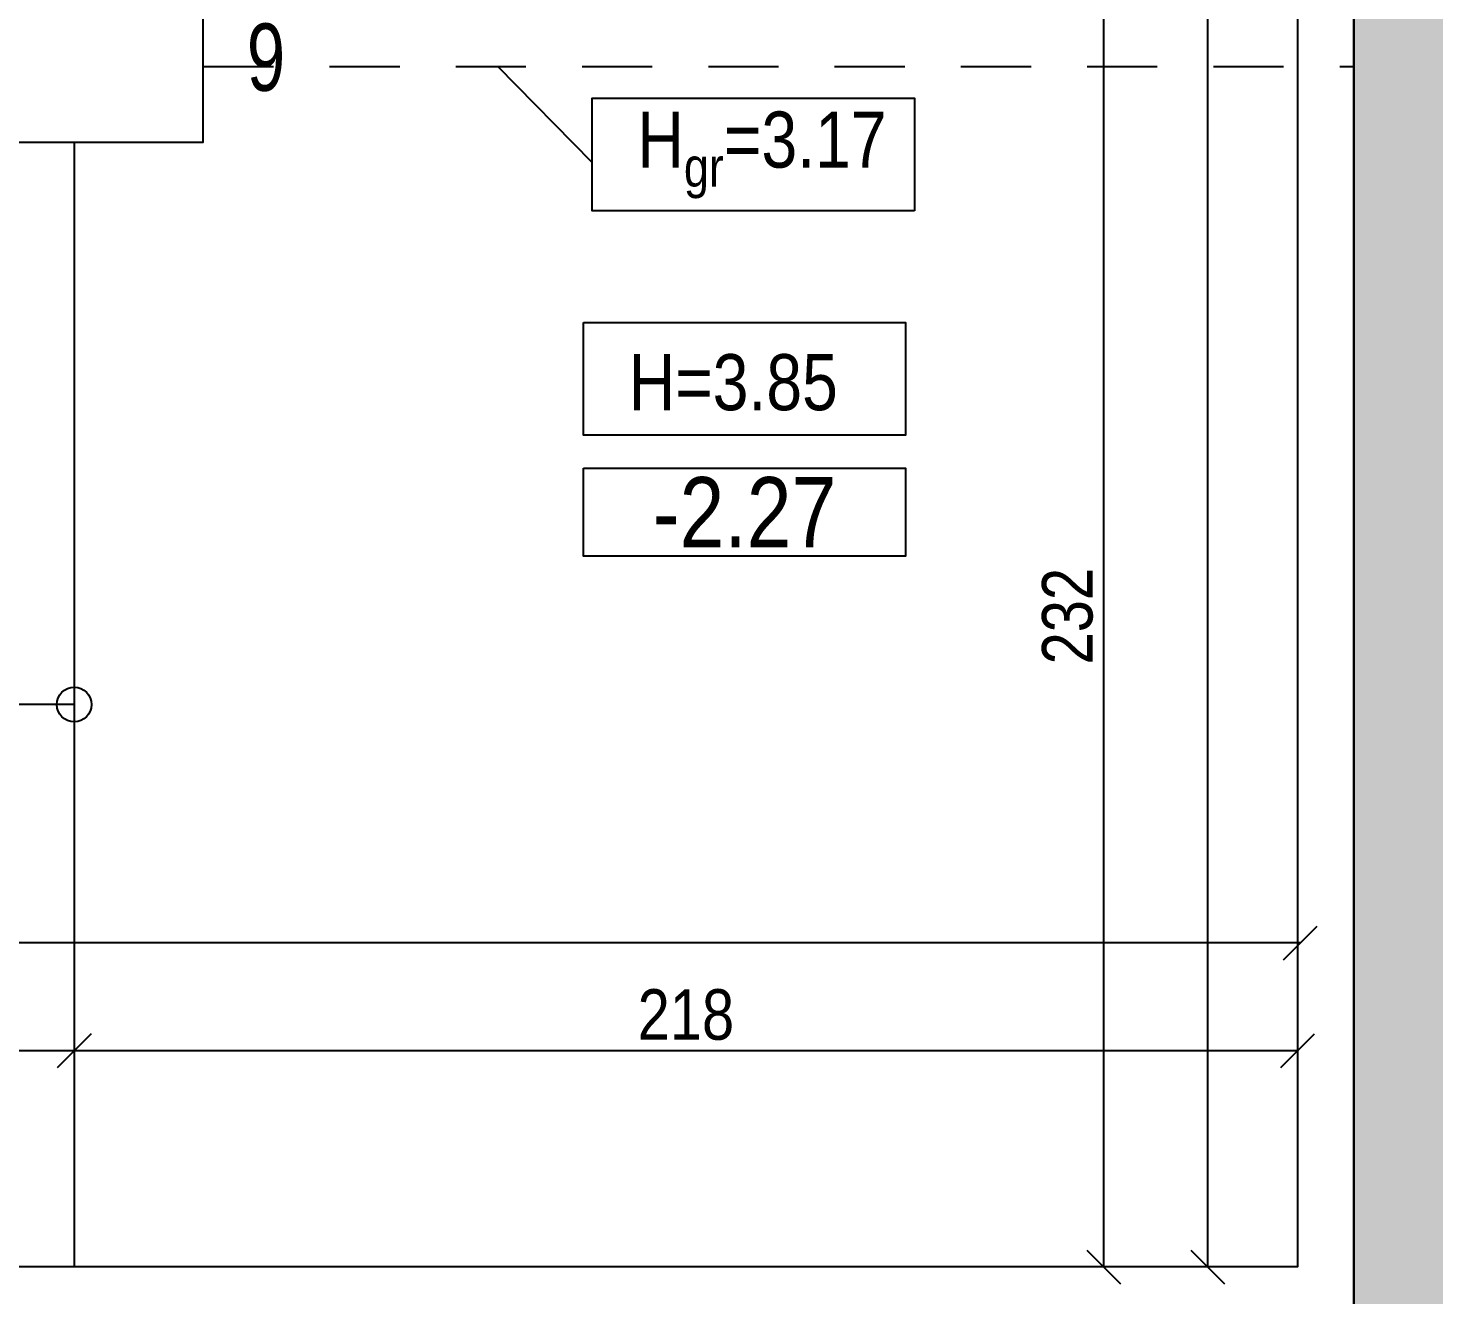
# Model space of a CAD drawing. Header units: metres. Extents: x 493 to 630, y -132 to -15.
# Drawn here: x 551.428 to 553.933, y -91.527 to -89.269 of the extents above; entities that cross this region are included whole.
import ezdxf
from ezdxf.enums import TextEntityAlignment as Align

# ---------------------------------------------------------------- set-up
doc = ezdxf.new("R2010")
doc.units = ezdxf.units.M
doc.header["$MEASUREMENT"] = 0
doc.header["$PDMODE"] = 3
doc.linetypes.add('HIDDEN', pattern=[0.375, 0.25, -0.125])
for name, color, linetype in [('a_caramida', 2, 'Continuous'), ('a_cote_50', 9, 'Continuous'), ('a_cote_nivel', 9, 'Continuous'), ('a_grinzi', 253, 'HIDDEN'), ('a_indicatii', 7, 'Continuous'), ('a_indicatii_text', 7, 'Continuous'), ('a_pereti_hasuri', 253, 'Continuous'), ('a_scari', 3, 'Continuous'), ('a_text', 7, 'Continuous'), ('a_vederi', 74, 'Continuous')]:
    doc.layers.add(name, color=color, linetype=linetype)
doc.styles.add('ROMANS', font='ROMANS.shx', dxfattribs={"width": 0.75})
doc.styles.get("Standard").update_dxf_attribs({"font": 'ARIALN.TTF'})
doc.styles.add('Swiss Condensed Light', font='swisscl.ttf')
doc.dimstyles.new('50 cote', dxfattribs={"dimtxt": 0.09, "dimasz": 0.06, "dimexe": 0, "dimexo": 0, "dimgap": 0.018, "dimtad": 1, "dimdec": 1, "dimlfac": 100, "dimrnd": 0.5, "dimdsep": 46, "dimtxsty": 'Standard', "dimblk": 'OBLIQUE', "dimcen": 0.00045, "dimclrd": 256, "dimclrt": 4, "dimadec": 1, "dimazin": 0, "dimtfac": 1, "dimtdec": 1, "dimtix": 1, "dimtofl": 0, "dimtmove": 0, "dimatfit": 3, "dimldrblk": 'OBLIQUE', "dimfxl": 0, "dimtolj": 1, "dimtzin": 0, "dimarcsym": 0})

# ---------------------------------------------------------------- blocks, each defined once
blk = doc.blocks.new('_Oblique')
at = {"color": 0, "linetype": 'ByBlock', "lineweight": -2}
blk.add_line((-0.5, -0.5), (0.5, 0.5), dxfattribs=at)
blk = doc.blocks.new('*D945')
at = {"layer": 'a_cote_50', "lineweight": -2, "ltscale": 0.3}
blk.add_line((553.3445, -89.1571), (553.3445, -91.4771), dxfattribs=at)
at = {"layer": 'Defpoints', "color": 0, "ltscale": 0.3}
for p in [(553.6853, -89.1571), (553.3445, -91.4771), (553.6853, -91.4771)]:
    blk.add_point(p, dxfattribs=at)
at = {"layer": 'a_cote_50', "lineweight": -2, "ltscale": 0.3, "xscale": 0.06, "yscale": 0.06, "zscale": 0.06}
for p, rotation in [((553.3445, -89.1571), 90), ((553.3445, -91.4771), 270)]:
    blk.add_blockref('_Oblique', p, dxfattribs=dict(at, rotation=rotation))
at = {"layer": 'a_cote_50', "color": 4, "ltscale": 0.3, "insert": (553.2805, -90.3171), "char_height": 0.09, "attachment_point": 5, "rotation": 90}
blk.add_mtext('\\A1;232', dxfattribs=at)
blk = doc.blocks.new('*D948')
at = {"layer": 'a_cote_50', "lineweight": -2, "ltscale": 0.3}
blk.add_line((553.53, -84.5971), (553.53, -91.4771), dxfattribs=at)
at = {"layer": 'Defpoints', "color": 0, "ltscale": 0.3}
for p in [(553.6903, -84.5971), (553.53, -91.4771), (553.6853, -91.4771)]:
    blk.add_point(p, dxfattribs=at)
at = {"layer": 'a_cote_50', "lineweight": -2, "ltscale": 0.3, "xscale": 0.06, "yscale": 0.06, "zscale": 0.06}
for p, rotation in [((553.53, -84.5971), 90), ((553.53, -91.4771), 270)]:
    blk.add_blockref('_Oblique', p, dxfattribs=dict(at, rotation=rotation))
at = {"layer": 'a_cote_50', "color": 4, "ltscale": 0.3, "insert": (553.466, -88.0371), "char_height": 0.09, "attachment_point": 5, "rotation": 90}
blk.add_mtext('\\A1;688', dxfattribs=at)
blk = doc.blocks.new('COTE_NIVEL_DRAFT')
at = {"layer": 'a_cote_nivel'}
blk.add_lwpolyline([(-27.5, -2.5), (27.5, -2.5), (27.5, -17.5), (-27.5, -17.5)], close=True, dxfattribs=at)
blk = doc.blocks.new('cota nivel')
at = {"layer": 'a_cote_nivel', "xscale": 1.272727272727934, "yscale": 1.272727272727934, "zscale": 1.272727272727934}
blk.add_blockref('COTE_NIVEL_DRAFT', (0, 12.73), dxfattribs=at)
at = {"layer": 'a_cote_nivel', "style": 'ROMANS', "width": 0.6}
blk.add_attdef('COTA', text='', height=15.27, dxfattribs=at).set_placement((0, 0), align=Align.MIDDLE_CENTER)
blk = doc.blocks.new('*D954')
at = {"layer": 'a_cote_50', "lineweight": -2, "ltscale": 0.3}
blk.add_line((553.6903, -91.0917), (551.5103, -91.0917), dxfattribs=at)
at = {"layer": 'Defpoints', "color": 0, "ltscale": 0.3}
for p in [(551.5103, -91.0917), (551.5103, -91.4771), (553.6903, -91.4771)]:
    blk.add_point(p, dxfattribs=at)
at = {"layer": 'a_cote_50', "lineweight": -2, "ltscale": 0.3, "xscale": 0.06, "yscale": 0.06, "zscale": 0.06, "rotation": 180}
blk.add_blockref('_Oblique', (551.5103, -91.0917), dxfattribs=at)
at = {"layer": 'a_cote_50', "lineweight": -2, "ltscale": 0.3, "xscale": 0.06, "yscale": 0.06, "zscale": 0.06}
blk.add_blockref('_Oblique', (553.6903, -91.0917), dxfattribs=at)
at = {"layer": 'a_cote_50', "color": 4, "ltscale": 0.3, "insert": (552.6003, -91.0278), "char_height": 0.09, "attachment_point": 5}
blk.add_mtext('\\A1;218', dxfattribs=at)
blk = doc.blocks.new('*D955')
at = {"layer": 'a_cote_50', "lineweight": -2, "ltscale": 0.3}
blk.add_line((551.5103, -91.0917), (550.3403, -91.0917), dxfattribs=at)
at = {"layer": 'Defpoints', "color": 0, "ltscale": 0.3}
for p in [(550.3403, -91.0917), (550.3403, -91.1), (551.5103, -91.4771)]:
    blk.add_point(p, dxfattribs=at)
at = {"layer": 'a_cote_50', "lineweight": -2, "ltscale": 0.3, "xscale": 0.06, "yscale": 0.06, "zscale": 0.06, "rotation": 180}
blk.add_blockref('_Oblique', (550.3403, -91.0917), dxfattribs=at)
at = {"layer": 'a_cote_50', "lineweight": -2, "ltscale": 0.3, "xscale": 0.06, "yscale": 0.06, "zscale": 0.06}
blk.add_blockref('_Oblique', (551.5103, -91.0917), dxfattribs=at)
at = {"layer": 'a_cote_50', "color": 4, "ltscale": 0.3, "insert": (550.9253, -91.0285), "char_height": 0.09, "attachment_point": 5}
blk.add_mtext('\\A1;117', dxfattribs=at)
blk = doc.blocks.new('*D958')
at = {"layer": 'a_cote_50', "lineweight": -2, "ltscale": 0.3}
blk.add_line((553.6953, -90.8996), (548.2953, -90.8996), dxfattribs=at)
at = {"layer": 'Defpoints', "color": 0, "ltscale": 0.3}
for p in [(548.2953, -90.8996), (548.2953, -91.4771), (553.6953, -91.4771)]:
    blk.add_point(p, dxfattribs=at)
at = {"layer": 'a_cote_50', "lineweight": -2, "ltscale": 0.3, "xscale": 0.06, "yscale": 0.06, "zscale": 0.06, "rotation": 180}
blk.add_blockref('_Oblique', (548.2953, -90.8996), dxfattribs=at)
at = {"layer": 'a_cote_50', "lineweight": -2, "ltscale": 0.3, "xscale": 0.06, "yscale": 0.06, "zscale": 0.06}
blk.add_blockref('_Oblique', (553.6953, -90.8996), dxfattribs=at)
at = {"layer": 'a_cote_50', "color": 4, "ltscale": 0.3, "insert": (550.9953, -90.8356), "char_height": 0.09, "attachment_point": 5}
blk.add_mtext('\\A1;540', dxfattribs=at)

msp = doc.modelspace()

# ---------------------------------------------------------------- hatches: boundary and pattern name
at = {"layer": 'a_pereti_hasuri', "ltscale": 0.3}
h = msp.add_hatch(dxfattribs=at)
h.set_pattern_fill('ANSI33', color=256, scale=0.25, style=0)
h.set_pattern_definition([(45, (-4876.954644, 8292.469365), (-0.04419417382, 0.04419417382), []), (45, (-4876.91045, 8292.469365), (-0.04419417382, 0.04419417382), [0.03125, -0.015625])])
h.paths.add_polyline_path([(553.4293, -92.7946), (553.4293, -91.8771), (553.7903, -91.8771), (553.7903, -84.5971), (553.0553, -84.5971), (553.0553, -84.0896), (553.7853, -84.0896), (553.7853, -82.3896), (553.8353, -82.3896), (553.8353, -82.0846), (554.2605, -82.0846), (554.2605, -82.3846), (554.4755, -82.3846), (554.4755, -82.7846), (554.6355, -82.7846), (554.6355, -82.9846), (554.6355, -83.0596), (554.2203, -83.0596), (554.2203, -85.6896), (554.0953, -85.6896), (554.0953, -89.3896), (554.2153, -89.3896), (554.2153, -91.7096), (554.6203, -91.7096), (554.6203, -92.0096), (554.6203, -92.2996), (554.6203, -92.7946)])

# ---------------------------------------------------------------- linework, layer by layer
at = {"layer": 'a_caramida', "ltscale": 0.3}
msp.add_lwpolyline([(554.0953, -85.6896), (554.0953, -89.3896), (554.2153, -89.3896), (554.2153, -91.7096), (554.6203, -91.7096), (554.6203, -92.0096), (554.6203, -92.2996), (554.6203, -92.7946), (553.4293, -92.7946), (553.4293, -91.8771), (553.7903, -91.8771), (553.7903, -84.5971)], dxfattribs=at)
at = {"layer": 'a_cote_50', "ltscale": 0.3}
msp.add_lwpolyline([(553.7903, -84.5971), (553.7903, -91.4771)], dxfattribs=at)
at = {"layer": 'a_grinzi', "ltscale": 0.5}
msp.add_line((551.7403, -89.3371), (553.7903, -89.3371), dxfattribs=at)
at = {"layer": 'a_scari', "ltscale": 0.3}
for p, q in [((551.5103, -89.4721), (551.5103, -91.4771)), ((551.5103, -90.4746), (550.3403, -90.4746))]:
    msp.add_line(p, q, dxfattribs=at)
msp.add_circle((551.5103, -90.4746), 0.031, dxfattribs=at)
at = {"layer": 'a_text'}
msp.add_lwpolyline([(552.4334, -89.5081), (552.2652, -89.3371)], dxfattribs=at)
for points in [[(553.0074, -89.5947), (552.4334, -89.5947), (552.4334, -89.3935), (553.0074, -89.3935)], [(552.4178, -89.7933), (552.9918, -89.7933), (552.9918, -89.9946), (552.4178, -89.9946)]]:
    msp.add_lwpolyline(points, close=True, dxfattribs=at)
at = {"layer": 'a_vederi', "ltscale": 0.3}
for points in [[(553.7903, -84.5971), (553.7903, -91.4771), (553.7903, -91.5771), (553.6903, -91.5771), (548.2903, -91.5771), (548.1903, -91.5771), (548.1903, -89.4571)], [(553.6903, -84.5971), (553.6903, -91.4771), (548.2903, -91.4771), (548.2903, -89.2371)], [(550.0903, -88.9346), (550.0903, -89.4721), (551.7403, -89.4721), (551.7403, -86.8171), (551.4453, -86.8171), (551.4453, -89.1771)]]:
    msp.add_lwpolyline(points, dxfattribs=at)

# ---------------------------------------------------------------- block references
at = {"layer": 'a_indicatii'}
ref = msp.add_blockref('cota nivel', (552.7048, -90.1318), dxfattribs=dict(at, xscale=0.008200420351329285, yscale=0.008200420351329285, zscale=0.008200420351329285))
ref.add_attrib('COTA', '-2.27', dxfattribs={"layer": 'a_cote_nivel', "height": 0.12524}).set_placement((552.7048, -90.1318), align=Align.MIDDLE_CENTER)

# ---------------------------------------------------------------- texts
at = {"layer": 'a_indicatii_text', "linetype": 'Continuous', "style": 'Swiss Condensed Light'}
msp.add_text('9', height=0.12, dxfattribs=at).set_placement((551.8179, -89.3805))
at = {"layer": 'a_text', "char_height": 0.1, "width": 1.87247, "attachment_point": 7}
for s, insert in [('\\A1;H{\\H0.7x;\\S^ gr;}=3.17', (552.5141, -89.5515)), ('\\A1;H=3.85', (552.4985, -89.9514))]:
    msp.add_mtext(s, dxfattribs=dict(at, insert=insert))

# ---------------------------------------------------------------- dimensions: what is measured, and where the dimension line sits
at = {"layer": 'a_cote_50', "ltscale": 0.3}
for base, p1, p2, angle, picture, middle in [((553.53, -91.4771), (553.6903, -84.5971), (553.6853, -91.4771), 270, '*D948', (553.466, -88.0371)), ((553.3445, -91.4771), (553.6853, -89.1571), (553.6853, -91.4771), 270, '*D945', (553.2805, -90.3171)), ((548.2953, -90.8996), (553.6953, -91.4771), (548.2953, -91.4771), 180, '*D958', (550.9953, -90.8356)), ((551.5103, -91.0917), (553.6903, -91.4771), (551.5103, -91.4771), 180, '*D954', (552.6003, -91.0278))]:
    dim = msp.add_linear_dim(base=base, p1=p1, p2=p2, angle=angle, dimstyle='50 cote', dxfattribs=at)
    dim.commit()
    dim.dimension.update_dxf_attribs({"geometry": picture, "text_midpoint": middle})
dim = msp.add_linear_dim(base=(550.3403, -91.0917), p1=(551.5103, -91.4771), p2=(550.3403, -91.1), angle=180, dimstyle='50 cote', override={"dimtmove": 1}, dxfattribs=at)
dim.commit()
dim.dimension.update_dxf_attribs({"geometry": '*D955', "text_midpoint": (550.9253, -91.0285)})

doc.saveas('drawing.dxf')
